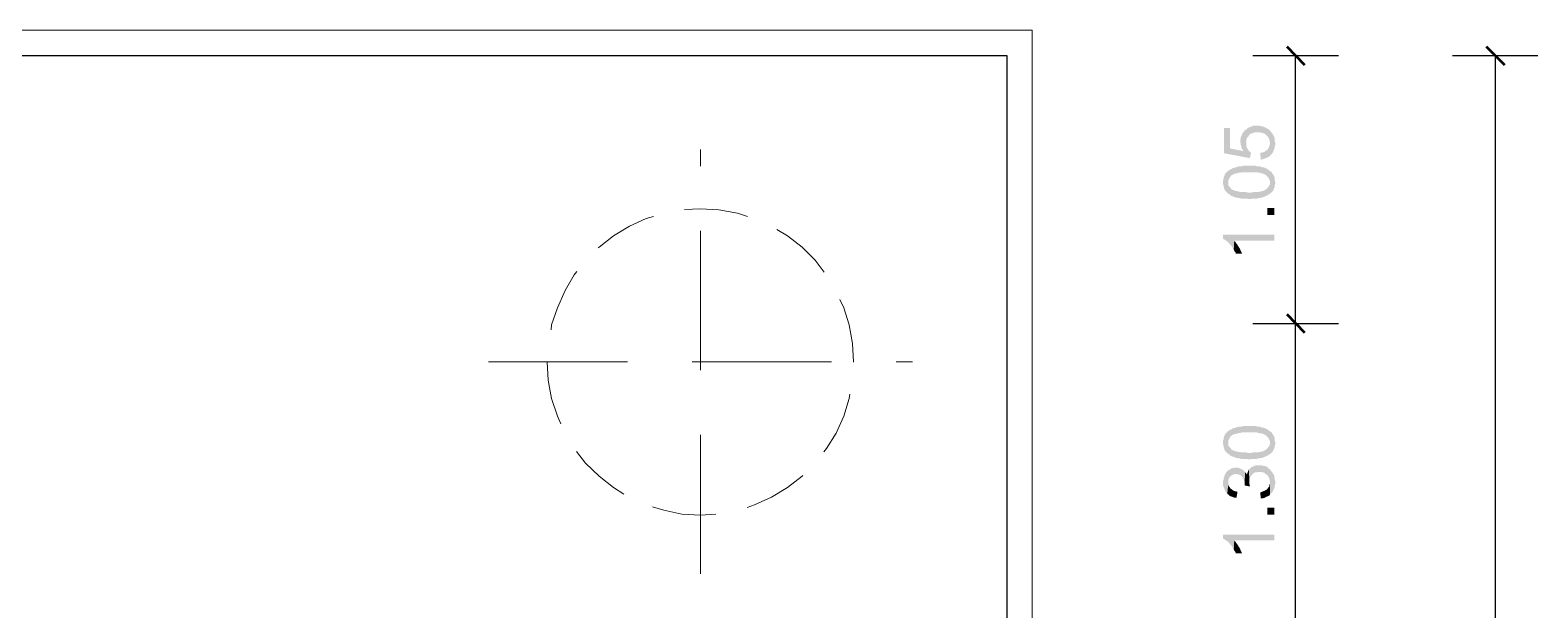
# Model space of a CAD drawing. Header units: millimetres. Extents: x -35.3 to 0.3, y 0.4 to 20.6.
# Drawn here: x -21.893 to -19.567, y 6.961 to 7.856 of the extents above; entities that cross this region are included whole.
import ezdxf

# ---------------------------------------------------------------- set-up
doc = ezdxf.new("R2010")
doc.units = ezdxf.units.MM
doc.linetypes.add('PDF_IMPORT', pattern=[1, 0.8, -0.2])
doc.layers.add('PDF _Geometria', color=7, linetype='Continuous')
doc.layers.add('PDF _Riempimenti solidi', color=7, linetype='Continuous')

msp = doc.modelspace()

# ---------------------------------------------------------------- hatches: boundary and pattern name
at = {"layer": 'PDF _Riempimenti solidi', "transparency": 33554559}
for points in [[(-20.051, 7.7052), (-20.051, 7.666), (-20.011, 7.6585), (-20.0093, 7.6668), (-20.011, 7.6685), (-20.0127, 7.6693), (-20.0135, 7.671), (-20.0152, 7.6735), (-20.016, 7.6752), (-20.0168, 7.6768), (-20.0168, 7.6818), (-20.0185, 7.7018), (-20.0202, 7.7002), (-20.021, 7.6693), (-20.0418, 7.6735), (-20.0418, 7.7052)], [(-20.026, 7.6843), (-20.026, 7.6835), (-20.0252, 7.681), (-20.0252, 7.6793), (-20.0243, 7.6768), (-20.0243, 7.6752), (-20.0235, 7.6735), (-20.0218, 7.671), (-20.021, 7.6693), (-20.0202, 7.7002), (-20.021, 7.6985), (-20.0227, 7.6968), (-20.0235, 7.6943), (-20.0252, 7.691), (-20.0252, 7.6885), (-20.026, 7.686)], [(-20.0185, 7.7018), (-20.0168, 7.6818), (-20.0168, 7.6868), (-20.016, 7.6885), (-20.0152, 7.6902), (-20.0135, 7.6918), (-20.0127, 7.6935), (-20.0102, 7.696), (-20.0077, 7.6968), (-20.006, 7.6977), (-20.0043, 7.6977), (-20.0018, 7.6985), (-19.9968, 7.6985), (-19.9943, 7.6977), (-19.9927, 7.6977), (-19.9902, 7.6968), (-19.9885, 7.696), (-19.9868, 7.6952), (-19.9852, 7.6935), (-19.9835, 7.6918), (-19.9827, 7.6902), (-19.981, 7.6877), (-19.981, 7.686), (-19.9802, 7.6835), (-19.9802, 7.6818), (-19.9802, 7.701), (-19.9818, 7.7027), (-19.9835, 7.7035), (-19.986, 7.7052), (-19.9877, 7.706), (-19.9893, 7.7068), (-19.9918, 7.7077), (-19.9935, 7.7077), (-19.996, 7.7085), (-20.006, 7.7085), (-20.0077, 7.7077), (-20.0102, 7.7068), (-20.0118, 7.706), (-20.0135, 7.7052), (-20.0152, 7.7043), (-20.0168, 7.7027)], [(-19.9952, 7.6668), (-19.9943, 7.656), (-19.9927, 7.6568), (-19.991, 7.6568), (-19.9885, 7.6577), (-19.9868, 7.6585), (-19.9843, 7.6593), (-19.9827, 7.6602), (-19.981, 7.661), (-19.9793, 7.6627), (-19.9785, 7.6643), (-19.9768, 7.6652), (-19.9752, 7.6685), (-19.9743, 7.671), (-19.9735, 7.6727), (-19.9727, 7.6752), (-19.9727, 7.6768), (-19.9718, 7.6793), (-19.9718, 7.6818), (-19.9727, 7.6843), (-19.9727, 7.6885), (-19.9735, 7.691), (-19.9743, 7.6927), (-19.9752, 7.6943), (-19.976, 7.696), (-19.9777, 7.6977), (-19.9785, 7.6993), (-19.9802, 7.701), (-19.9802, 7.6793), (-19.981, 7.6777), (-19.9818, 7.6752), (-19.9835, 7.6718), (-19.9852, 7.671), (-19.9868, 7.6693), (-19.9885, 7.6685), (-19.9902, 7.6677), (-19.9927, 7.6668)], [(-20.0527, 7.621), (-20.0527, 7.6185), (-20.0518, 7.6168), (-20.0518, 7.6143), (-20.051, 7.6127), (-20.0502, 7.6102), (-20.0493, 7.6085), (-20.0477, 7.6068), (-20.0443, 7.6035), (-20.0443, 7.6243), (-20.0435, 7.626), (-20.0418, 7.6293), (-20.0402, 7.631), (-20.0385, 7.6327), (-20.0377, 7.6327), (-20.0368, 7.6335), (-20.0352, 7.6343), (-20.0335, 7.6343), (-20.0318, 7.6352), (-20.0302, 7.6352), (-20.0285, 7.636), (-20.026, 7.636), (-20.0235, 7.6368), (-20.0002, 7.6368), (-19.9985, 7.636), (-19.996, 7.636), (-19.9943, 7.6352), (-19.9918, 7.6352), (-19.9902, 7.6343), (-19.9893, 7.6335), (-19.9877, 7.6335), (-19.986, 7.6318), (-19.9843, 7.6302), (-19.9827, 7.6285), (-19.9818, 7.6268), (-19.981, 7.6252), (-19.9802, 7.6235), (-19.9802, 7.621), (-19.9793, 7.6043), (-19.9777, 7.606), (-19.9752, 7.6085), (-19.9743, 7.611), (-19.9735, 7.6127), (-19.9727, 7.6143), (-19.9727, 7.6168), (-19.9718, 7.6185), (-19.9718, 7.6218), (-19.9727, 7.6235), (-19.9727, 7.6285), (-19.9743, 7.6318), (-19.976, 7.6343), (-19.9768, 7.6352), (-19.9768, 7.636), (-19.9785, 7.6377), (-19.9802, 7.6385), (-19.9818, 7.6402), (-19.9835, 7.641), (-19.986, 7.6427), (-19.9877, 7.6435), (-19.9902, 7.6443), (-19.9918, 7.6443), (-19.9943, 7.6452), (-19.996, 7.646), (-20.0002, 7.646), (-20.0027, 7.6468), (-20.021, 7.6468), (-20.0235, 7.646), (-20.0277, 7.646), (-20.0293, 7.6452), (-20.031, 7.6452), (-20.0327, 7.6443), (-20.0352, 7.6435), (-20.0368, 7.6435), (-20.0393, 7.6418), (-20.041, 7.641), (-20.0443, 7.6393), (-20.0477, 7.636), (-20.0493, 7.6343), (-20.0502, 7.6327), (-20.0502, 7.6318), (-20.051, 7.6302), (-20.0518, 7.6277), (-20.0518, 7.626), (-20.0527, 7.6235)], [(-20.0443, 7.6035), (-20.0427, 7.6027), (-20.041, 7.601), (-20.0393, 7.6002), (-20.0368, 7.5993), (-20.0352, 7.5985), (-20.0343, 7.5985), (-20.0327, 7.5977), (-20.031, 7.5977), (-20.0285, 7.5968), (-20.0268, 7.5968), (-20.0243, 7.596), (-20.0152, 7.596), (-20.0127, 7.5952), (-20.011, 7.5952), (-20.0085, 7.596), (-20.0002, 7.596), (-19.9985, 7.5968), (-19.996, 7.5968), (-19.9935, 7.5977), (-19.9918, 7.5977), (-19.9902, 7.5985), (-19.9877, 7.5993), (-19.986, 7.6002), (-19.9843, 7.601), (-19.9827, 7.6018), (-19.9818, 7.6027), (-19.9802, 7.6035), (-19.9793, 7.6043), (-19.9802, 7.621), (-19.9802, 7.6185), (-19.981, 7.6168), (-19.9818, 7.6152), (-19.9835, 7.6135), (-19.9843, 7.6118), (-19.9868, 7.6102), (-19.9877, 7.6093), (-19.9893, 7.6085), (-19.991, 7.6077), (-19.9927, 7.6077), (-19.9943, 7.6068), (-19.996, 7.6068), (-19.9985, 7.606), (-20.006, 7.606), (-20.0093, 7.6052), (-20.0143, 7.6052), (-20.0168, 7.606), (-20.0252, 7.606), (-20.0268, 7.6068), (-20.0293, 7.6068), (-20.031, 7.6077), (-20.0335, 7.6077), (-20.0352, 7.6085), (-20.036, 7.6093), (-20.0377, 7.6093), (-20.0393, 7.6102), (-20.0402, 7.6118), (-20.0418, 7.6135), (-20.0435, 7.6152), (-20.0443, 7.6168), (-20.0443, 7.621)], [(-19.9735, 7.571), (-19.9735, 7.5818), (-19.9843, 7.5818), (-19.9843, 7.571)], [(-20.0527, 7.5402), (-20.0527, 7.5343), (-20.0518, 7.5335), (-20.0502, 7.5327), (-20.0485, 7.5318), (-20.0468, 7.5302), (-20.0452, 7.5293), (-20.0435, 7.5277), (-20.0418, 7.5252), (-20.041, 7.5243), (-20.0393, 7.5227), (-20.0385, 7.521), (-20.0368, 7.5193), (-20.036, 7.5177), (-20.0352, 7.531), (-19.9735, 7.531), (-19.9735, 7.5402)], [(-20.036, 7.5177), (-20.0352, 7.5152), (-20.0335, 7.5135), (-20.0327, 7.511), (-20.0235, 7.511), (-20.0235, 7.5118), (-20.0252, 7.5152), (-20.026, 7.5177), (-20.0268, 7.5193), (-20.0302, 7.5243), (-20.031, 7.526), (-20.0327, 7.5277), (-20.0335, 7.5293), (-20.0352, 7.531)], [(-20.0527, 7.2193), (-20.0527, 7.2168), (-20.0518, 7.2152), (-20.0518, 7.2127), (-20.051, 7.211), (-20.0502, 7.2085), (-20.0493, 7.2068), (-20.0477, 7.2052), (-20.0443, 7.2018), (-20.0443, 7.2227), (-20.0435, 7.2243), (-20.0418, 7.2277), (-20.0402, 7.2293), (-20.0385, 7.231), (-20.0377, 7.231), (-20.0368, 7.2318), (-20.0352, 7.2327), (-20.0335, 7.2327), (-20.0318, 7.2335), (-20.0302, 7.2335), (-20.0285, 7.2343), (-20.026, 7.2343), (-20.0235, 7.2352), (-20.0002, 7.2352), (-19.9985, 7.2343), (-19.996, 7.2343), (-19.9943, 7.2335), (-19.9918, 7.2335), (-19.9902, 7.2327), (-19.9893, 7.2318), (-19.9877, 7.2318), (-19.986, 7.2302), (-19.9843, 7.2285), (-19.9827, 7.2268), (-19.9818, 7.2252), (-19.981, 7.2235), (-19.9802, 7.2218), (-19.9802, 7.2193), (-19.9793, 7.2027), (-19.9777, 7.2043), (-19.9752, 7.2068), (-19.9743, 7.2093), (-19.9727, 7.2127), (-19.9727, 7.2152), (-19.9718, 7.2168), (-19.9718, 7.2202), (-19.9727, 7.2218), (-19.9727, 7.2268), (-19.9743, 7.2302), (-19.976, 7.2327), (-19.9768, 7.2335), (-19.9768, 7.2343), (-19.9785, 7.236), (-19.9802, 7.2368), (-19.9818, 7.2385), (-19.9835, 7.2393), (-19.986, 7.241), (-19.9877, 7.2418), (-19.9902, 7.2427), (-19.9918, 7.2427), (-19.9943, 7.2435), (-19.996, 7.2443), (-20.0002, 7.2443), (-20.0027, 7.2452), (-20.021, 7.2452), (-20.0235, 7.2443), (-20.0277, 7.2443), (-20.0293, 7.2435), (-20.031, 7.2435), (-20.0327, 7.2427), (-20.0352, 7.2418), (-20.0368, 7.2418), (-20.0393, 7.2402), (-20.041, 7.2393), (-20.0427, 7.2385), (-20.0443, 7.2377), (-20.0477, 7.2343), (-20.0493, 7.2327), (-20.0502, 7.231), (-20.0502, 7.2302), (-20.051, 7.2285), (-20.0518, 7.226), (-20.0518, 7.2243), (-20.0527, 7.2218)], [(-20.0443, 7.2018), (-20.0427, 7.201), (-20.041, 7.1993), (-20.0393, 7.1985), (-20.0368, 7.1977), (-20.0352, 7.1968), (-20.0343, 7.1968), (-20.0327, 7.196), (-20.031, 7.196), (-20.0285, 7.1952), (-20.0268, 7.1952), (-20.0243, 7.1943), (-20.0152, 7.1943), (-20.0127, 7.1935), (-20.011, 7.1935), (-20.0085, 7.1943), (-20.0002, 7.1943), (-19.9985, 7.1952), (-19.996, 7.1952), (-19.9935, 7.196), (-19.9918, 7.196), (-19.9902, 7.1968), (-19.9877, 7.1977), (-19.986, 7.1985), (-19.9843, 7.1993), (-19.9827, 7.2002), (-19.9818, 7.201), (-19.9802, 7.2018), (-19.9793, 7.2027), (-19.9802, 7.2193), (-19.9802, 7.2168), (-19.981, 7.2152), (-19.9818, 7.2135), (-19.9835, 7.2118), (-19.9843, 7.2102), (-19.9868, 7.2085), (-19.9877, 7.2077), (-19.9893, 7.2068), (-19.991, 7.206), (-19.9927, 7.206), (-19.9943, 7.2052), (-19.996, 7.2052), (-19.9985, 7.2043), (-20.006, 7.2043), (-20.0093, 7.2035), (-20.0143, 7.2035), (-20.0168, 7.2043), (-20.0252, 7.2043), (-20.0268, 7.2052), (-20.0293, 7.2052), (-20.031, 7.206), (-20.0335, 7.206), (-20.0352, 7.2068), (-20.036, 7.2077), (-20.0377, 7.2077), (-20.0393, 7.2085), (-20.0402, 7.2102), (-20.0418, 7.2118), (-20.0435, 7.2135), (-20.0443, 7.2152), (-20.0443, 7.2193)], [(-20.0527, 7.1577), (-20.0527, 7.1535), (-20.0518, 7.1518), (-20.051, 7.1493), (-20.0502, 7.1477), (-20.0493, 7.1452), (-20.0485, 7.1435), (-20.0468, 7.1418), (-20.046, 7.1402), (-20.0443, 7.1577), (-20.0443, 7.1618), (-20.0435, 7.1635), (-20.0427, 7.166), (-20.041, 7.1677), (-20.0402, 7.1685), (-20.0385, 7.1693), (-20.0368, 7.1702), (-20.0343, 7.171), (-20.031, 7.171), (-20.0293, 7.1702), (-20.0268, 7.1702), (-20.0252, 7.1685), (-20.0235, 7.1677), (-20.0227, 7.166), (-20.0218, 7.1652), (-20.021, 7.1635), (-20.0202, 7.161), (-20.0193, 7.1593), (-20.0193, 7.1552), (-20.0185, 7.1735), (-20.0193, 7.1752), (-20.021, 7.1768), (-20.0227, 7.1777), (-20.0235, 7.1785), (-20.026, 7.1793), (-20.0277, 7.1802), (-20.0302, 7.181), (-20.0343, 7.181), (-20.036, 7.1802), (-20.0385, 7.1802), (-20.0402, 7.1793), (-20.0427, 7.1777), (-20.0443, 7.1768), (-20.046, 7.1752), (-20.0477, 7.1735), (-20.0485, 7.1718), (-20.0502, 7.1693), (-20.0502, 7.1685), (-20.051, 7.166), (-20.0518, 7.1643), (-20.0518, 7.1618), (-20.0527, 7.1602)], [(-20.0193, 7.1535), (-20.011, 7.1518), (-20.011, 7.1527), (-20.0118, 7.1552), (-20.0118, 7.1593), (-20.0127, 7.1777), (-20.0135, 7.176), (-20.0143, 7.1743), (-20.0152, 7.1718), (-20.016, 7.1702), (-20.0168, 7.1718), (-20.0185, 7.1735), (-20.0193, 7.1552)], [(-20.0127, 7.1777), (-20.0118, 7.1593), (-20.0118, 7.1627), (-20.011, 7.1652), (-20.0093, 7.1685), (-20.0077, 7.1702), (-20.0068, 7.171), (-20.0052, 7.1727), (-20.0027, 7.1735), (-20.001, 7.1735), (-19.9985, 7.1743), (-19.9943, 7.1743), (-19.9918, 7.1735), (-19.9902, 7.1735), (-19.9885, 7.1727), (-19.9868, 7.171), (-19.9852, 7.1702), (-19.9835, 7.1685), (-19.9818, 7.166), (-19.981, 7.1643), (-19.981, 7.1627), (-19.9802, 7.1602), (-19.9802, 7.1393), (-19.9785, 7.141), (-19.976, 7.1435), (-19.9752, 7.1452), (-19.9743, 7.1477), (-19.9727, 7.151), (-19.9727, 7.1535), (-19.9718, 7.156), (-19.9718, 7.1602), (-19.9727, 7.1618), (-19.9727, 7.1643), (-19.9735, 7.166), (-19.9735, 7.1685), (-19.9743, 7.1702), (-19.9752, 7.1718), (-19.9768, 7.1735), (-19.9777, 7.1752), (-19.9793, 7.1768), (-19.9793, 7.1777), (-19.981, 7.1785), (-19.9827, 7.1802), (-19.9843, 7.1818), (-19.986, 7.1827), (-19.9885, 7.1835), (-19.9902, 7.1835), (-19.9927, 7.1843), (-20.0018, 7.1843), (-20.0043, 7.1835), (-20.006, 7.1827), (-20.0093, 7.181), (-20.011, 7.1793)], [(-20.046, 7.1402), (-20.0443, 7.1393), (-20.0427, 7.1377), (-20.041, 7.1368), (-20.0385, 7.136), (-20.0368, 7.1352), (-20.0343, 7.1343), (-20.0318, 7.1343), (-20.0302, 7.1435), (-20.0318, 7.1443), (-20.0343, 7.1443), (-20.036, 7.1452), (-20.0377, 7.146), (-20.0393, 7.1477), (-20.041, 7.1485), (-20.0418, 7.1502), (-20.0435, 7.1518), (-20.0443, 7.1535), (-20.0443, 7.1577)], [(-19.9952, 7.1427), (-19.9943, 7.1335), (-19.991, 7.1335), (-19.9885, 7.1343), (-19.9868, 7.1352), (-19.9852, 7.136), (-19.9835, 7.1368), (-19.981, 7.1377), (-19.9802, 7.1393), (-19.9802, 7.1585), (-19.9802, 7.156), (-19.981, 7.1543), (-19.981, 7.1518), (-19.9827, 7.1502), (-19.9835, 7.1485), (-19.9843, 7.1485), (-19.9852, 7.1468), (-19.9868, 7.146), (-19.9885, 7.1452), (-19.991, 7.1443), (-19.9927, 7.1435)], [(-19.9735, 7.1085), (-19.9735, 7.1193), (-19.9843, 7.1193), (-19.9843, 7.1085)], [(-20.0527, 7.0777), (-20.0527, 7.0718), (-20.0518, 7.071), (-20.0502, 7.0702), (-20.0485, 7.0693), (-20.0468, 7.0677), (-20.0452, 7.0668), (-20.0435, 7.0652), (-20.0418, 7.0627), (-20.041, 7.0618), (-20.0393, 7.0602), (-20.0385, 7.0585), (-20.0368, 7.0568), (-20.036, 7.0552), (-20.0352, 7.0685), (-19.9735, 7.0685), (-19.9735, 7.0777)], [(-20.036, 7.0552), (-20.0352, 7.0527), (-20.0335, 7.051), (-20.0327, 7.0485), (-20.0235, 7.0485), (-20.0235, 7.0493), (-20.0243, 7.051), (-20.0252, 7.0527), (-20.026, 7.0552), (-20.0268, 7.0568), (-20.0302, 7.0618), (-20.031, 7.0635), (-20.0327, 7.0652), (-20.0335, 7.0668), (-20.0352, 7.0685)]]:
    msp.add_hatch(color=256, dxfattribs=at).paths.add_polyline_path(points)

# ---------------------------------------------------------------- linework, layer by layer
at = {"layer": 'PDF _Geometria', "lineweight": 9}
msp.add_lwpolyline([(-20.3468, 7.856), (-20.3477, 2.5802), (-24.8943, 2.5802), (-24.8943, 7.856)], close=True, dxfattribs=at)
at = {"layer": 'PDF _Geometria', "lineweight": 25}
msp.add_lwpolyline([(-20.386, 7.8168), (-20.3868, 2.6193), (-24.8552, 2.6202), (-24.8552, 7.8168)], close=True, dxfattribs=at)
for points in [[(-20.0068, 7.8168), (-19.8743, 7.8168)], [(-19.941, 7.8168), (-19.941, 7.751), (-19.941, 7.4035), (-19.941, 7.3377), (-19.941, 6.8918), (-19.941, 6.8252), (-19.941, 3.5452), (-19.941, 3.4785), (-19.941, 3.0335)], [(-19.6985, 7.8168), (-19.5668, 7.8168)], [(-19.6327, 7.8168), (-19.6327, 7.751), (-19.6327, 2.6202)], [(-20.0068, 7.4035), (-19.8743, 7.4035)]]:
    msp.add_lwpolyline(points, dxfattribs=at)
at = {"layer": 'PDF _Geometria', "lineweight": 50}
for points in [[(-19.9543, 7.831), (-19.9268, 7.8027)], [(-19.6468, 7.831), (-19.6185, 7.8027)], [(-19.9543, 7.4177), (-19.9268, 7.3893)]]:
    msp.add_lwpolyline(points, dxfattribs=at)
at = {"layer": 'PDF _Geometria', "linetype": 'PDF_IMPORT', "lineweight": 9, "ltscale": 0.268333}
for points in [[(-20.8585, 7.0168), (-20.8585, 7.6718)], [(-21.186, 7.3443), (-20.5318, 7.3443)]]:
    msp.add_lwpolyline(points, dxfattribs=at)
at = {"layer": 'PDF _Geometria', "lineweight": 9}
for points in [[(-20.931, 7.5685), (-20.9427, 7.5652), (-20.9685, 7.5535), (-20.9927, 7.5385), (-21.0152, 7.521), (-21.0168, 7.5202)], [(-20.786, 7.5685), (-20.8018, 7.5735), (-20.8302, 7.5785), (-20.8585, 7.5802), (-20.8835, 7.5793)], [(-20.6677, 7.4827), (-20.6818, 7.501), (-20.7018, 7.521), (-20.7243, 7.5385), (-20.741, 7.5485)], [(-21.0493, 7.4835), (-21.0535, 7.4785), (-21.0677, 7.4543), (-21.0793, 7.4277), (-21.0885, 7.401), (-21.0893, 7.3935)], [(-20.6227, 7.3435), (-20.6227, 7.3443), (-20.6243, 7.3727), (-20.6293, 7.401), (-20.6377, 7.4277), (-20.6435, 7.4402)], [(-21.0952, 7.3443), (-21.0935, 7.316), (-21.0885, 7.2877), (-21.0793, 7.2602), (-21.0743, 7.2485)], [(-20.6685, 7.2052), (-20.6643, 7.2102), (-20.6493, 7.2343), (-20.6377, 7.2602), (-20.6293, 7.2877), (-20.6285, 7.2943)], [(-21.0502, 7.206), (-21.036, 7.1877), (-21.0152, 7.1677), (-20.9927, 7.1502), (-20.9768, 7.1402)], [(-20.7868, 7.1193), (-20.7752, 7.1235), (-20.7493, 7.1352), (-20.7243, 7.1502), (-20.7018, 7.1677), (-20.701, 7.1685)], [(-20.9327, 7.1202), (-20.9152, 7.1152), (-20.8877, 7.1093), (-20.8585, 7.1077), (-20.8352, 7.1093)]]:
    msp.add_lwpolyline(points, dxfattribs=at)

doc.saveas('drawing.dxf')
